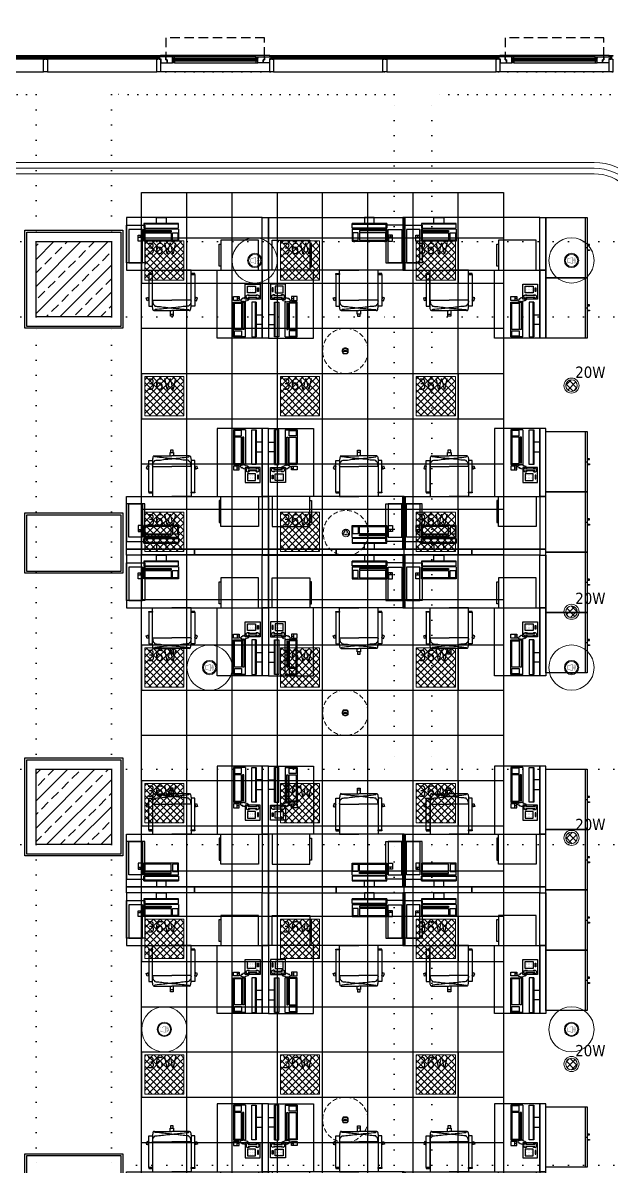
# Model space of a CAD drawing. Header units: centimetres. Extents: x 405564 to 502064, y 46284 to 60634.
# Drawn here: x 463832 to 464612, y 55606 to 57123 of the extents above; entities that cross this region are included whole.
import ezdxf
from ezdxf.enums import TextEntityAlignment as Align
from ezdxf.xclip import XClip

# ---------------------------------------------------------------- set-up
doc = ezdxf.new("R2010")
doc.units = ezdxf.units.CM
doc.header["$XCLIPFRAME"] = 0
for name, pattern in [('( Hidden )', [0.375, 0.25, -0.125]), ('ACAD_ISO07W100', [3, 0, -3]), ('DASHED', [19.05, 12.7, -6.35]), ('DOT', [0.25, 0, -0.25]), ('HIDDEN', [9.525, 6.35, -3.175])]:
    doc.linetypes.add(name, pattern=pattern)
doc.layers.get('0').update_dxf_attribs({"color": 8, "lineweight": 9})
for name, color, linetype, lineweight in [('---___EB_draft00_ALTYAPI_helikoptermania', 8, 'Continuous', 0), ('0-KRCN-AYDINLATMA-130426', 8, 'Continuous', 9), ('0-KRCN-MİMARİ-220526', 8, 'Continuous', 9)]:
    doc.layers.add(name, color=color, linetype=linetype, lineweight=lineweight)
for name, color, linetype in [('0-KRCN-ASMATAVAN-130426', 8, 'Continuous'), ('AS_DOS_TERAS_UST', 8, 'ACAD_ISO07W100'), ('AS_DUV_ALCIPAN_YANGINA-SUYA DAYANIMLI', 8, 'Continuous'), ('AS_GOR_UZAK2', 8, 'Continuous'), ('AS_PRFL_ALU', 8, 'Continuous'), ('AS_PRFL_CAM', 8, 'Continuous'), ('AS_TA_BETONARME', 5, 'Continuous'), ('AS_TA_TARAMA', 8, 'Continuous'), ('AS_TEFR_AKS', 8, 'Continuous'), ('AS_TEFR_MOB', 8, 'Continuous')]:
    doc.layers.add(name, color=color, linetype=linetype)
doc.styles.add('2', font='arial.ttf', dxfattribs={"width": 0.9, "height": 200})
doc.styles.add('TAHOMA', font='tahoma.ttf')
pattern_1 = [(225, (17560.68, -7819.299), (17.96051, -17.96051), []), (225, (17542.72, -7819.299), (17.96051, -17.96051), [12.7, -6.35])]

# ---------------------------------------------------------------- blocks, each defined once
blk = doc.blocks.new('ABB 6131-31-24-500')
at = {"layer": '0-KRCN-AYDINLATMA-130426'}
for p, q in [((-4, -1), (-4, 1)), ((3.2, 1), (-3.2, 1)), ((-3.2, -0.8), (-3.2, 0.8)), ((-1, 4), (1, 4)), ((-1, -0.9), (-1, 1)), ((-0.8, 3.2), (0.8, 3.2)), ((1, -0.9), (1, 1)), ((3.2, 0.8), (3.2, -0.8)), ((4, 1), (4, -1)), ((3.2, -0.9), (-3.2, -0.9)), ((1, -4), (-1, -4)), ((0.8, -3.2), (-0.8, -3.2))]:
    blk.add_line(p, q, dxfattribs=at)
at = {"layer": '0-KRCN-AYDINLATMA-130426', "linetype": 'HIDDEN'}
blk.add_circle((0, 0), 30, dxfattribs=at)
at = {"layer": '0-KRCN-AYDINLATMA-130426'}
for centre, radius in [((-0.5, 0), 0.089), ((0, 0), 0.16), ((0.5, 0), 0.089)]:
    blk.add_circle(centre, radius, dxfattribs=at)
for centre, radius, start, end in [((-1, 1), 3.01, 90, 180), ((-0.8, 0.8), 2.41, 90, 180), ((0.8, 0.8), 2.41, 0, 90), ((1, 1), 3.01, 0, 90), ((-1, -1), 3.01, 180, 270), ((-0.8, -0.8), 2.41, 180, 270), ((0.8, -0.8), 2.41, 270, 0), ((1, -1), 3.01, 270, 0)]:
    blk.add_arc(centre, radius, start, end, dxfattribs=at)
blk = doc.blocks.new('AST-OD-OD')
at = {"layer": '0-KRCN-AYDINLATMA-130426'}
for p, q in [((0.3, 5), (-4, -2.5)), ((4.6, -2.5), (0.3, 5)), ((4.6, -2.5), (-4, -2.5))]:
    blk.add_line(p, q, dxfattribs=at)
at = {"layer": '0-KRCN-AYDINLATMA-130426', "linetype": 'HIDDEN'}
blk.add_circle((0.3, 0), 30, dxfattribs=at)
at = {"layer": '0-KRCN-AYDINLATMA-130426'}
blk.add_circle((0.3, 0), 5, dxfattribs=at)
at = {"layer": '0-KRCN-AYDINLATMA-130426', "style": '2'}
blk.add_text('O', height=3.43, dxfattribs=at).set_placement((0.3, 0), align=Align.MIDDLE)
blk = doc.blocks.new('ASMA TAVA TİPİ HOPARLÖR')
at = {"layer": '0-KRCN-AYDINLATMA-130426', "const_width": 0.317}
blk.add_lwpolyline([(0.3, -4.4, 0.598176), (1.3, -3.9), (1.3, 3.9, 0.598176), (0.3, 4.4), (-2.7, 2.4, -0.147433), (-3, 2.3), (-5.1, 2.3, 0.414214), (-5.7, 1.7), (-5.7, -1.7, 0.414214), (-5.1, -2.3), (-3, -2.3, -0.147433), (-2.7, -2.4)], format="xyb", close=True, dxfattribs=at)
for points in [[(2.4, 1.3, -0.601398), (2.4, -1.3)], [(2.8, 2.5, -0.658812), (2.8, -2.5)], [(3.2, 3.7, -0.680488), (3.2, -3.7)]]:
    blk.add_lwpolyline(points, format="xyb", dxfattribs=at)
at = {"layer": '0-KRCN-AYDINLATMA-130426'}
blk.add_circle((0, 0), 30, dxfattribs=at)
at = {"layer": '0-KRCN-AYDINLATMA-130426', "ltscale": 0.1}
for radius in [9.5, 8.23]:
    blk.add_circle((0, 0), radius, dxfattribs=at)
blk = doc.blocks.new('36W 60x60 cm  SIVA ALTI LED ARMATÜR')
at = {"layer": '0-KRCN-AYDINLATMA-130426'}
h = blk.add_hatch(dxfattribs=at)
h.set_pattern_fill('ANSI37', color=256, scale=2)
h.paths.add_polyline_path([(-26, 26), (26, 26), (26, -26), (-26, -26)])
for points in [[(-30, 30), (30, 30), (30, -30), (-30, -30)], [(-26, 26), (26, 26), (26, -26), (-26, -26)]]:
    blk.add_lwpolyline(points, close=True, dxfattribs=at)
at = {"layer": '0-KRCN-AYDINLATMA-130426', "insert": (-23.5, 23.5), "char_height": 15, "attachment_point": 1, "style": 'TAHOMA'}
blk.add_mtext_dynamic_manual_height_columns('{\\fTahoma|b0|i0|c162|p34;36W}', width=52.946, gutter_width=1.25, heights=[0], dxfattribs=at)
blk = doc.blocks.new('20W SIVA ALTI LED DOWNLIGHT ARMATÜR')
at = {"layer": '0-KRCN-AYDINLATMA-130426'}
h = blk.add_hatch(dxfattribs=at)
h.set_pattern_fill('ANSI37', color=256, scale=2)
h.paths.add_polyline_path([(7.7, 0, 1), (-7.7, 0, 1)])
for radius in [10, 7.66]:
    blk.add_circle((0, 0), radius, dxfattribs=at)
at = {"layer": '0-KRCN-AYDINLATMA-130426', "insert": (5, 10), "char_height": 15, "attachment_point": 7, "style": 'TAHOMA'}
blk.add_mtext_dynamic_manual_height_columns('{\\fTahoma|b0|i0|c162|p34;20W}', width=15, gutter_width=12.5, heights=[0], dxfattribs=at)
blk = doc.blocks.new('G$C27E741DA')
at = {"layer": '0-KRCN-AYDINLATMA-130426'}
for points in [[(24905.7, 9803.5), (26525.7, 9803.5, -0.414214), (26600.7, 9728.5), (26600.7, 7818.5, -0.414214), (26525.7, 7743.5), (24905.7, 7743.5, -0.414214), (24830.7, 7818.5), (24830.7, 9728.5, -0.414214)], [(24905.7, 9796), (26525.7, 9796, -0.414214), (26593.2, 9728.5), (26593.2, 7818.5, -0.414214), (26525.7, 7751), (24905.7, 7751, -0.414214), (24838.2, 7818.5), (24838.2, 9728.5, -0.414214)], [(24905.7, 9788.5), (26525.7, 9788.5, -0.414214), (26585.7, 9728.5), (26585.7, 7818.5, -0.414214), (26525.7, 7758.5), (24905.7, 7758.5, -0.414214), (24845.7, 7818.5), (24845.7, 9728.5, -0.414214)]]:
    blk.add_lwpolyline(points, format="xyb", close=True, dxfattribs=at)
for name, p in [('36W 60x60 cm  SIVA ALTI LED ARMATÜR', (25955.7, 9673.5)), ('ASMA TAVA TİPİ HOPARLÖR', (26075.7, 9673.5)), ('36W 60x60 cm  SIVA ALTI LED ARMATÜR', (26135.7, 9673.5)), ('36W 60x60 cm  SIVA ALTI LED ARMATÜR', (26315.7, 9673.5)), ('ASMA TAVA TİPİ HOPARLÖR', (26495.7, 9673.5)), ('ABB 6131-31-24-500', (26195.7, 9553.5)), ('20W SIVA ALTI LED DOWNLIGHT ARMATÜR', (26495.7, 9507.5)), ('36W 60x60 cm  SIVA ALTI LED ARMATÜR', (25955.7, 9493.5)), ('36W 60x60 cm  SIVA ALTI LED ARMATÜR', (26135.7, 9493.5)), ('36W 60x60 cm  SIVA ALTI LED ARMATÜR', (26315.7, 9493.5)), ('36W 60x60 cm  SIVA ALTI LED ARMATÜR', (25955.7, 9313.5)), ('36W 60x60 cm  SIVA ALTI LED ARMATÜR', (26135.7, 9313.5)), ('36W 60x60 cm  SIVA ALTI LED ARMATÜR', (26315.7, 9313.5)), ('AST-OD-OD', (26196.2, 9311.9)), ('20W SIVA ALTI LED DOWNLIGHT ARMATÜR', (26495.7, 9207.5)), ('36W 60x60 cm  SIVA ALTI LED ARMATÜR', (25955.7, 9133.5)), ('ASMA TAVA TİPİ HOPARLÖR', (26015.7, 9133.5)), ('36W 60x60 cm  SIVA ALTI LED ARMATÜR', (26135.7, 9133.5)), ('36W 60x60 cm  SIVA ALTI LED ARMATÜR', (26315.7, 9133.5)), ('ASMA TAVA TİPİ HOPARLÖR', (26495.7, 9133.5)), ('ABB 6131-31-24-500', (26195.7, 9073.5)), ('36W 60x60 cm  SIVA ALTI LED ARMATÜR', (25955.7, 8953.5)), ('36W 60x60 cm  SIVA ALTI LED ARMATÜR', (26135.7, 8953.5)), ('36W 60x60 cm  SIVA ALTI LED ARMATÜR', (26315.7, 8953.5)), ('20W SIVA ALTI LED DOWNLIGHT ARMATÜR', (26495.7, 8907.5)), ('36W 60x60 cm  SIVA ALTI LED ARMATÜR', (25955.7, 8773.5)), ('36W 60x60 cm  SIVA ALTI LED ARMATÜR', (26135.7, 8773.5)), ('36W 60x60 cm  SIVA ALTI LED ARMATÜR', (26315.7, 8773.5)), ('ASMA TAVA TİPİ HOPARLÖR', (25955.7, 8653.5)), ('ASMA TAVA TİPİ HOPARLÖR', (26495.7, 8653.5)), ('20W SIVA ALTI LED DOWNLIGHT ARMATÜR', (26495.7, 8607.5)), ('36W 60x60 cm  SIVA ALTI LED ARMATÜR', (25955.7, 8593.5)), ('36W 60x60 cm  SIVA ALTI LED ARMATÜR', (26135.7, 8593.5)), ('36W 60x60 cm  SIVA ALTI LED ARMATÜR', (26315.7, 8593.5)), ('ABB 6131-31-24-500', (26195.7, 8533.5))]:
    blk.add_blockref(name, p, dxfattribs=at)
blk = doc.blocks.new('SNDLY')
at = {"color": 0, "linetype": 'ByBlock', "ltscale": 25}
for points in [[(32, 58.1), (32, 61.1), (35.7, 61.1), (35.7, 58.1)], [(10.2, 53.6), (33.8, 53.6)], [(36.2, 53.6), (36.2, 58.1), (31.4, 58.1), (31.4, 53.6)], [(57.5, 53.6), (33.8, 53.6)], [(3.3, 39.7), (1.1, 40.4), (-0.1, 36.8), (3.3, 35.7)], [(3.1, 39.7), (2, 36.1)], [(3.3, 39.5), (2.1, 36.1)], [(8.3, 40.4), (8.3, 0), (33.8, 0)], [(8.3, 39.8), (33.8, 39.8)], [(59.4, 40.4), (59.4, 0), (33.8, 0)], [(59.4, 39.8), (33.8, 39.8)], [(64.4, 39.7), (66.6, 40.4), (67.8, 36.8), (64.4, 35.7)], [(64.4, 39.5), (65.5, 36.1)], [(64.5, 39.7), (65.7, 36.1)], [(3.3, 5.5), (3.3, 4.5), (8.2, 4.5), (8.2, 5.5)], [(64.4, 5.5), (64.4, 4.5), (59.5, 4.5), (59.5, 5.5)]]:
    blk.add_lwpolyline(points, dxfattribs=at)
for points in [[(8.2, 5.5), (3.3, 5.5), (3.3, 47.5), (8.2, 47.5)], [(59.5, 5.5), (64.4, 5.5), (64.4, 47.5), (59.5, 47.5)]]:
    blk.add_lwpolyline(points, close=True, dxfattribs=at)
for points in [[(33.8, 50.1, -0.048176), (32.1, 50.1, -0.000623), (29.6, 50.4, -0.003131), (22.9, 51.1, 0.007334), (11.9, 52.3, -0.309457), (11, 53, 0.002444), (10.9, 53.4, 0.476314), (10.7, 53.5, 0.375136), (9.5, 53.3, 0.082453), (9.2, 52.7, 0.046929), (8.7, 51.2, 0.002381), (8.4, 49.6, 0.007794), (8.3, 48.5), (8.3, 40.4, -0.011445), (8.8, 43.4, -0.082784), (9.6, 45.4, -0.150147), (10.8, 46.4, 0.242317), (10.9, 46.6, -0.036292), (11, 46.9, -0.114957), (11.3, 47.4, -0.16132), (11.9, 47.7, -0.020506), (14.4, 47.9, 0.024793), (22.9, 48.8, -0.030903), (33.8, 49.8, -1.030607)], [(33.8, 50.1, 0.048176), (35.6, 50.1, 0.000623), (38.1, 50.4, 0.003131), (44.8, 51.1, -0.007334), (55.8, 52.3, 0.309457), (56.7, 53, -0.002444), (56.8, 53.4, -0.476314), (57, 53.5, -0.375136), (58.2, 53.3, -0.082453), (58.5, 52.7, -0.046929), (59, 51.2, -0.002381), (59.3, 49.6, -0.007794), (59.4, 48.5), (59.4, 40.4, 0.011445), (58.9, 43.4, 0.082784), (58.1, 45.4, 0.150147), (56.9, 46.4, -0.242317), (56.8, 46.6, 0.036292), (56.7, 46.9, 0.114957), (56.4, 47.4, 0.16132), (55.8, 47.7, 0.020506), (53.3, 47.9, -0.024793), (44.8, 48.8, 0.030903), (33.8, 49.8, 1.030607)]]:
    blk.add_lwpolyline(points, format="xyb", dxfattribs=at)
blk = doc.blocks.new('ÇM180160')
at = {"color": 251, "linetype": 'ByBlock', "ltscale": 25, "true_color": 0x636466}
for p, q in [((-22.4, 158.5), (-38.4, 158.5)), ((-38.4, 158.5), (-38.4, 112.5)), ((-36.9, 157.5), (-36.9, 150.5)), ((-27.4, 157.5), (-36.9, 157.5)), ((-27.4, 150.5), (-27.4, 157.5)), ((-22.4, 158.5), (-22.4, 112.5)), ((-14, 158.5), (-8, 158.5)), ((-14, 112.5), (-14, 158.5)), ((-8.9, 158.5), (-8.9, 112.5)), ((-8, 112.5), (-8, 158.5)), ((-8, 158.5), (-8, 112.5)), ((-36.9, 150.5), (-27.4, 150.5)), ((-27.4, 148.5), (-36.9, 148.5)), ((-36.9, 148.5), (-36.9, 113.5)), ((-27.4, 113.5), (-27.4, 148.5)), ((-24.4, 148.5), (-26.4, 148.5)), ((-26.4, 148.5), (-26.4, 113.5)), ((-24.4, 113.5), (-24.4, 148.5)), ((-38.4, 112.5), (-22.4, 112.5)), ((-36.9, 113.5), (-27.4, 113.5)), ((-33.2, 105), (-33.2, 110)), ((-30.6, 107.4), (-33.2, 107.4)), ((-28.7, 108.9), (-29.2, 110.4)), ((-28, 110.1), (-28.5, 111.5)), ((-27.5, 107.6), (-28, 109.1)), ((-27, 110.6), (-27.5, 112)), ((-26.5, 107.2), (-27, 108.6)), ((-26.1, 111.1), (-26.5, 112.5)), ((-25.6, 106.7), (-26.1, 108.1)), ((-25.1, 111.1), (-25.6, 112.5)), ((-24.6, 106.2), (-25.1, 107.6)), ((-24.1, 111.1), (-24.6, 112.5)), ((-21.3, 105.8), (-24.1, 106.7)), ((-23.1, 111.1), (-23.6, 112.5)), ((-22.2, 110.6), (-22.6, 112)), ((-21.2, 110.1), (-21.7, 111.5)), ((-20.2, 109.6), (-20.7, 111.1)), ((-19.2, 109.1), (-19.7, 110.6)), ((-18.3, 108.6), (-18.7, 110.1)), ((-8, 112.5), (-14, 112.5)), ((-6.8, 106.1), (-18.9, 106.1)), ((-6.8, 103.7), (-18.9, 103.7)), ((-17.7, 97.8), (-17.7, 97.8)), ((-17.7, 95.5), (-17.7, 95.5)), ((-17.7, 93.3), (-17.7, 93.3)), ((-15.5, 97.8), (-15.5, 97.8)), ((-15.5, 95.5), (-15.5, 95.5)), ((-15.5, 93.3), (-15.5, 93.3)), ((-13.2, 97.8), (-13.2, 97.8)), ((-13.2, 95.5), (-13.2, 95.5)), ((-13.2, 93.3), (-13.2, 93.3)), ((-10.9, 97.8), (-10.9, 97.8)), ((-10.9, 95.5), (-10.9, 95.5)), ((-10.9, 93.3), (-10.9, 93.3)), ((-157, 31.5), (-157, 15.5)), ((-111, 31.5), (-157, 31.5)), ((-111, 15.5), (-111, 31.5)), ((-164.5, 26.2), (-159.5, 26.2)), ((-162.1, 23.6), (-162.1, 26.2)), ((-111, 15.5), (-157, 15.5)), ((-156, 30), (-156, 20.5)), ((-121, 30), (-156, 30)), ((-156, 20.5), (-121, 20.5)), ((-121, 19.5), (-156, 19.5)), ((-156, 17.5), (-121, 17.5)), ((-121, 20.5), (-121, 30)), ((-121, 17.5), (-121, 19.5)), ((-112, 30), (-119, 30)), ((-119, 30), (-119, 20.5)), ((-119, 20.5), (-112, 20.5)), ((-112, 20.5), (-112, 30)), ((-157, 8), (-157, 14)), ((-157, 14), (-111, 14)), ((-111, 8.9), (-157, 8.9)), ((-157, 8), (-111, 8)), ((-111, 8), (-157, 8)), ((-111, 14), (-111, 8))]:
    blk.add_line(p, q, dxfattribs=at)
at = {"color": 0, "linetype": 'ByBlock', "ltscale": 25}
for points in [[(-60, 70), (0, 70), (0, 160), (-60, 160)], [(-180, 70), (0, 70), (0, 0), (-180, 0)]]:
    blk.add_lwpolyline(points, close=True, dxfattribs=at)
at = {"color": 251, "linetype": 'ByBlock', "ltscale": 25, "true_color": 0x636466}
for points in [[(-8, 129), (0, 129), (0, 142), (-8, 142)], [(-38.4, 110), (-38.4, 105), (-30.6, 105), (-30.6, 110)], [(-2.9, 108.4), (-22.7, 108.4), (-22.7, 88.4), (-2.9, 88.4)], [(-9, 100.1), (-19.6, 100.1), (-19.6, 91), (-9, 91)], [(-5.2, 98.2), (-6.3, 98.2), (-6.3, 93.3), (-5.2, 93.3)], [(-159.5, 31.5), (-164.5, 31.5), (-164.5, 23.6), (-159.5, 23.6)], [(-140.5, 8), (-140.5, 0), (-127.5, 0), (-127.5, 8)]]:
    blk.add_lwpolyline(points, close=True, dxfattribs=at)
at = {"linetype": 'HIDDEN', "ltscale": 25}
for points in [[(-55, 64.6), (-57.1, 64.6), (-57.1, 35.4), (-55, 35.4)], [(-55, 70), (-5, 70), (-5, 30), (-55, 30), (-55, 70)]]:
    blk.add_lwpolyline(points, dxfattribs=at)
blk.add_lwpolyline([(-156, 60), (-180, 60), (-180, 10), (-156, 10)], close=True, dxfattribs=at)
at = {"color": 251, "linetype": 'HIDDEN', "ltscale": 25, "true_color": 0x636466}
blk.add_lwpolyline([(-177, 60), (-159, 60), (-159, 16), (-177, 16)], close=True, dxfattribs=at)
at = {"color": 251, "linetype": 'ByBlock', "ltscale": 25, "true_color": 0x636466}
for centre, start, end in [((-18.9, 104.9), 28.4915, 331.5085), ((-6.8, 104.9), 208.4915, 151.5085)]:
    blk.add_arc(centre, 2.55, start, end, dxfattribs=at)
at = {"color": 0, "linetype": 'ByBlock', "ltscale": 25, "xscale": -1}
blk.add_blockref('SNDLY', (-86.2, 70), dxfattribs=at)
blk = doc.blocks.new('*U359')
for points in [[(178.5, 0), (178.5, 70), (181.5, 70), (181.5, 0)], [(178.5, -8), (178.5, -78), (181.5, -78), (181.5, -8)]]:
    blk.add_lwpolyline(points, close=True)
at = {"layer": 'AS_TEFR_AKS'}
for points in [[(-8, 70), (0, 70), (0, 160), (-8, 160)], [(360, 70), (368, 70), (368, 160), (360, 160)], [(-8, 0), (0, 0), (0, 70), (-8, 70)], [(360, 0), (368, 0), (368, 70), (360, 70)], [(-98, -8), (-188, -8), (-188, 0), (-98, 0)], [(-8, -8), (-98, -8), (-98, 0), (-8, 0)], [(0, 0), (-8, 0), (-8, -8), (0, -8)], [(0, -8), (90, -8), (90, 0), (0, 0)], [(90, -8), (180, -8), (180, 0), (90, 0)], [(270, -8), (180, -8), (180, 0), (270, 0)], [(360, -8), (270, -8), (270, 0), (360, 0)], [(368, 0), (360, 0), (360, -8), (368, -8)], [(-8, -8), (0, -8), (0, -78), (-8, -78)], [(360, -8), (368, -8), (368, -78), (360, -78)], [(-8, -78), (0, -78), (0, -168), (-8, -168)], [(360, -78), (368, -78), (368, -168), (360, -168)]]:
    blk.add_lwpolyline(points, close=True, dxfattribs=at)
for p in [(-8, 0), (360, 0)]:
    blk.add_blockref('ÇM180160', p)
at = {"xscale": -1}
blk.add_blockref('ÇM180160', (0, 0), dxfattribs=at)
at = {"xscale": -1, "rotation": 180}
for p in [(-8, -8), (360, -8)]:
    blk.add_blockref('ÇM180160', p, dxfattribs=at)
at = {"rotation": 180}
blk.add_blockref('ÇM180160', (0, -8), dxfattribs=at)
blk = doc.blocks.new('*U363')
blk.add_lwpolyline([(178.5, 0), (178.5, 70), (181.5, 70), (181.5, 0)], close=True)
at = {"layer": 'AS_TEFR_AKS'}
for points in [[(-8, 70), (0, 70), (0, 160), (-8, 160)], [(360, 70), (368, 70), (368, 160), (360, 160)], [(-8, 0), (0, 0), (0, 70), (-8, 70)], [(360, 0), (368, 0), (368, 70), (360, 70)]]:
    blk.add_lwpolyline(points, close=True, dxfattribs=at)
for p in [(-8, 0), (360, 0)]:
    blk.add_blockref('ÇM180160', p)
at = {"xscale": -1}
blk.add_blockref('ÇM180160', (0, 0), dxfattribs=at)
blk = doc.blocks.new('AS_OFİS DOLAP')
at = {"color": 0}
for points in [[(40, 0), (40, -55), (-40, -55), (-40, 0)], [(3, -55), (3, -58), (4, -58), (4, -55)]]:
    blk.add_lwpolyline(points, close=True, dxfattribs=at)
for points in [[(40, -52), (-40, -52)], [(-3, -55), (-3, -58), (-4, -58), (-4, -55)], [(0, -52), (0, -55)]]:
    blk.add_lwpolyline(points, dxfattribs=at)
blk = doc.blocks.new('A$C6A10300A')
at = {"layer": 'AS_TA_TARAMA'}
h = blk.add_hatch(dxfattribs=at)
h.set_pattern_fill('ANSI33', color=256, scale=4, angle=180)
h.set_pattern_definition(pattern_1)
h.paths.add_polyline_path([(25785.68, -3801.45), (25885.68, -3801.45), (25885.68, -3901.45), (25785.68, -3901.45)])
h = blk.add_hatch(dxfattribs=at)
h.set_pattern_fill('ANSI33', color=256, scale=4, angle=180)
h.set_pattern_definition(pattern_1)
h.paths.add_polyline_path([(25785.68, -4501.45), (25885.68, -4501.45), (25885.68, -4601.45), (25785.68, -4601.45)])
at = {"layer": 'AS_DOS_TERAS_UST', "linetype": 'DOT', "ltscale": 80}
for p, q in [((25785.68, -3606.45), (25785.68, -3801.45)), ((25885.68, -3606.45), (25885.68, -3801.45)), ((26260.68, -3801.45), (26260.68, -3606.45)), ((26310.68, -3801.45), (26310.68, -3606.45)), ((25785.68, -3801.45), (25410.68, -3801.45)), ((25885.68, -3801.45), (26260.68, -3801.45)), ((26310.68, -3801.45), (26685.68, -3801.45)), ((25785.68, -3901.45), (25410.68, -3901.45)), ((25785.68, -4501.45), (25785.68, -3901.45)), ((25885.68, -3901.45), (26260.68, -3901.45)), ((25885.68, -4501.45), (25885.68, -3901.45)), ((26260.68, -3901.45), (26260.68, -4501.45)), ((26310.68, -3901.45), (26310.68, -4501.45)), ((26310.68, -3901.45), (26685.68, -3901.45)), ((25785.68, -4501.45), (25410.68, -4501.45)), ((25885.68, -4501.45), (26260.68, -4501.45)), ((26310.68, -4501.45), (26685.68, -4501.45)), ((25785.68, -4601.45), (25410.68, -4601.45)), ((25785.68, -4601.45), (25785.68, -5026.45)), ((25885.68, -4601.45), (26260.68, -4601.45)), ((25885.68, -4601.45), (25885.68, -5026.45)), ((26260.68, -5026.45), (26260.68, -4601.45)), ((26310.68, -4601.45), (26685.68, -4601.45)), ((26310.68, -5026.45), (26310.68, -4601.45)), ((25410.68, -5026.45), (25785.68, -5026.45)), ((26260.68, -5026.45), (25885.68, -5026.45)), ((26310.68, -5026.45), (26685.68, -5026.45))]:
    blk.add_line(p, q, dxfattribs=at)
at = {"layer": 'AS_DOS_TERAS_UST', "linetype": 'DOT', "ltscale": 50}
for points in [[(27685.68, -4601.45), (27910.68, -4601.45), (27910.68, -3576.45), (23985.68, -3576.45), (23985.68, -3801.45)], [(25785.68, -3606.45), (25410.68, -3606.45)], [(26260.68, -3606.45), (25885.68, -3606.45)], [(26685.68, -3606.45), (26310.68, -3606.45)]]:
    blk.add_lwpolyline(points, dxfattribs=at)
at = {"layer": 'AS_DUV_ALCIPAN_YANGINA-SUYA DAYANIMLI'}
for points in [[(25770.68, -3786.45), (25900.68, -3786.45), (25900.68, -3916.45), (25770.68, -3916.45)], [(25773.18, -3788.95), (25898.18, -3788.95), (25898.18, -3913.95), (25773.18, -3913.95)], [(25770.68, -4241.45), (25770.68, -4161.45), (25900.68, -4161.45), (25900.68, -4241.45)], [(25773.18, -4238.95), (25773.18, -4163.95), (25898.18, -4163.95), (25898.18, -4238.95)], [(25770.68, -4486.45), (25900.68, -4486.45), (25900.68, -4616.45), (25770.68, -4616.45)], [(25773.18, -4488.95), (25898.18, -4488.95), (25898.18, -4613.95), (25773.18, -4613.95)], [(25770.68, -5091.45), (25770.68, -5011.45), (25900.68, -5011.45), (25900.68, -5091.45)], [(25773.18, -5088.95), (25773.18, -5013.95), (25898.18, -5013.95), (25898.18, -5088.95)]]:
    blk.add_lwpolyline(points, close=True, dxfattribs=at)
at = {"layer": 'AS_GOR_UZAK2', "linetype": '( Hidden )', "ltscale": 50}
for points in [[(26088.68, -3556.15), (26088.68, -3531.15), (25957.68, -3531.15), (25957.68, -3556.15)], [(26538.68, -3556.15), (26538.68, -3531.15), (26407.68, -3531.15), (26407.68, -3556.15)]]:
    blk.add_lwpolyline(points, dxfattribs=at)
at = {"layer": 'AS_GOR_UZAK2'}
for points in [[(25650.68, -3554.45), (25795.68, -3554.45)], [(25795.68, -3559.45), (25650.68, -3559.45)], [(25800.68, -3554.45), (25945.68, -3554.45)], [(25945.68, -3559.45), (25800.68, -3559.45)], [(26095.68, -3554.45), (25950.68, -3554.45)], [(26100.68, -3554.45), (26245.68, -3554.45)], [(26245.68, -3559.45), (26100.68, -3559.45)], [(26250.68, -3554.45), (26395.68, -3554.45)], [(26395.68, -3559.45), (26250.68, -3559.45)], [(26545.68, -3554.45), (26400.68, -3554.45)], [(25650.68, -3576.45), (25795.68, -3576.45)], [(25800.68, -3576.45), (25945.68, -3576.45)], [(26095.68, -3576.45), (25950.68, -3576.45)], [(26100.68, -3576.45), (26245.68, -3576.45)], [(26250.68, -3576.45), (26395.68, -3576.45)], [(26545.68, -3576.45), (26400.68, -3576.45)]]:
    blk.add_lwpolyline(points, dxfattribs=at)
at = {"layer": 'AS_PRFL_ALU'}
for points in [[(25798.68, -3559.45), (25800.68, -3559.45), (25800.68, -3576.45), (25795.68, -3576.45), (25795.68, -3559.45), (25797.68, -3559.45), (25797.68, -3555.65), (25795.68, -3555.65), (25795.68, -3554.45), (25800.68, -3554.45), (25800.68, -3555.65), (25798.68, -3555.65)], [(25796.98, -3556.75), (25796.98, -3558.35), (25796.08, -3558.35), (25796.08, -3556.75)], [(25799.38, -3556.75), (25799.38, -3558.35), (25800.28, -3558.35), (25800.28, -3556.75)], [(25948.68, -3559.45), (25950.68, -3559.45), (25950.68, -3576.45), (25945.68, -3576.45), (25945.68, -3559.45), (25947.68, -3559.45), (25947.68, -3555.65), (25945.68, -3555.65), (25945.68, -3554.45), (25950.68, -3554.45), (25950.68, -3555.65), (25948.68, -3555.65)], [(25946.98, -3556.75), (25946.98, -3558.35), (25946.08, -3558.35), (25946.08, -3556.75)], [(25957.68, -3556.15), (25957.68, -3560.15), (25959.68, -3560.15), (25959.68, -3564.15), (25966.68, -3564.15), (25966.68, -3556.15)], [(25966.68, -3556.15), (25966.68, -3558.25), (25969.18, -3558.25), (25969.18, -3556.15)], [(25966.68, -3564.15), (25966.68, -3562.05), (25969.18, -3562.05), (25969.18, -3564.15)], [(25967.18, -3560.95), (25967.18, -3559.35), (25968.78, -3559.35), (25968.78, -3560.95)], [(26079.68, -3556.15), (26079.68, -3558.25), (26077.18, -3558.25), (26077.18, -3556.15)], [(26079.68, -3564.15), (26079.68, -3562.05), (26077.18, -3562.05), (26077.18, -3564.15)], [(26079.18, -3560.95), (26079.18, -3559.35), (26077.58, -3559.35), (26077.58, -3560.95)], [(26088.68, -3556.15), (26088.68, -3560.15), (26086.68, -3560.15), (26086.68, -3564.15), (26079.68, -3564.15), (26079.68, -3556.15)], [(26097.18, -3556.15), (26097.18, -3558.95), (26095.18, -3558.95), (26095.18, -3564.15), (26086.68, -3564.15), (26086.68, -3560.15), (26088.68, -3560.15), (26088.68, -3556.15)], [(26098.68, -3559.45), (26100.68, -3559.45), (26100.68, -3576.45), (26095.68, -3576.45), (26095.68, -3559.45), (26097.68, -3559.45), (26097.68, -3555.65), (26095.68, -3555.65), (26095.68, -3554.45), (26100.68, -3554.45), (26100.68, -3555.65), (26098.68, -3555.65)], [(26099.38, -3556.75), (26099.38, -3558.35), (26100.28, -3558.35), (26100.28, -3556.75)], [(26248.68, -3559.45), (26250.68, -3559.45), (26250.68, -3576.45), (26245.68, -3576.45), (26245.68, -3559.45), (26247.68, -3559.45), (26247.68, -3555.65), (26245.68, -3555.65), (26245.68, -3554.45), (26250.68, -3554.45), (26250.68, -3555.65), (26248.68, -3555.65)], [(26246.98, -3556.75), (26246.98, -3558.35), (26246.08, -3558.35), (26246.08, -3556.75)], [(26249.38, -3556.75), (26249.38, -3558.35), (26250.28, -3558.35), (26250.28, -3556.75)], [(26398.68, -3559.45), (26400.68, -3559.45), (26400.68, -3576.45), (26395.68, -3576.45), (26395.68, -3559.45), (26397.68, -3559.45), (26397.68, -3555.65), (26395.68, -3555.65), (26395.68, -3554.45), (26400.68, -3554.45), (26400.68, -3555.65), (26398.68, -3555.65)], [(26396.98, -3556.75), (26396.98, -3558.35), (26396.08, -3558.35), (26396.08, -3556.75)], [(26407.68, -3556.15), (26407.68, -3560.15), (26409.68, -3560.15), (26409.68, -3564.15), (26416.68, -3564.15), (26416.68, -3556.15)], [(26416.68, -3556.15), (26416.68, -3558.25), (26419.18, -3558.25), (26419.18, -3556.15)], [(26416.68, -3564.15), (26416.68, -3562.05), (26419.18, -3562.05), (26419.18, -3564.15)], [(26417.18, -3560.95), (26417.18, -3559.35), (26418.78, -3559.35), (26418.78, -3560.95)], [(26529.68, -3556.15), (26529.68, -3558.25), (26527.18, -3558.25), (26527.18, -3556.15)], [(26529.68, -3564.15), (26529.68, -3562.05), (26527.18, -3562.05), (26527.18, -3564.15)], [(26529.18, -3560.95), (26529.18, -3559.35), (26527.58, -3559.35), (26527.58, -3560.95)], [(26538.68, -3556.15), (26538.68, -3560.15), (26536.68, -3560.15), (26536.68, -3564.15), (26529.68, -3564.15), (26529.68, -3556.15)], [(26547.18, -3556.15), (26547.18, -3558.95), (26545.18, -3558.95), (26545.18, -3564.15), (26536.68, -3564.15), (26536.68, -3560.15), (26538.68, -3560.15), (26538.68, -3556.15)], [(26548.68, -3559.45), (26550.68, -3559.45), (26550.68, -3576.45), (26545.68, -3576.45), (26545.68, -3559.45), (26547.68, -3559.45), (26547.68, -3555.65), (26545.68, -3555.65), (26545.68, -3554.45), (26550.68, -3554.45), (26550.68, -3555.65), (26548.68, -3555.65)]]:
    blk.add_lwpolyline(points, close=True, dxfattribs=at)
for points in [[(25950.68, -3556.15), (25949.18, -3556.15), (25949.18, -3558.95), (25951.18, -3558.95), (25951.18, -3564.15), (25959.68, -3564.15), (25959.68, -3560.15), (25957.68, -3560.15), (25957.68, -3556.15), (25950.68, -3556.15)], [(26077.18, -3556.15), (25969.18, -3556.15)], [(25969.18, -3558.25), (26077.18, -3558.25)], [(26077.18, -3562.05), (25969.18, -3562.05)], [(26400.68, -3556.15), (26399.18, -3556.15), (26399.18, -3558.95), (26401.18, -3558.95), (26401.18, -3564.15), (26409.68, -3564.15), (26409.68, -3560.15), (26407.68, -3560.15), (26407.68, -3556.15), (26400.68, -3556.15)], [(26527.18, -3556.15), (26419.18, -3556.15)], [(26419.18, -3558.25), (26527.18, -3558.25)], [(26527.18, -3562.05), (26419.18, -3562.05)], [(25969.18, -3564.15), (26077.18, -3564.15)], [(26419.18, -3564.15), (26527.18, -3564.15)]]:
    blk.add_lwpolyline(points, dxfattribs=at)
at = {"layer": 'AS_PRFL_CAM'}
for points in [[(25796.98, -3556.15), (25649.38, -3556.15), (25649.38, -3556.75), (25796.98, -3556.75)], [(25796.98, -3558.35), (25649.38, -3558.35), (25649.38, -3558.95), (25796.98, -3558.95)], [(25946.98, -3556.15), (25799.38, -3556.15), (25799.38, -3556.75), (25946.98, -3556.75)], [(25946.98, -3558.35), (25799.38, -3558.35), (25799.38, -3558.95), (25946.98, -3558.95)], [(25967.18, -3559.35), (25967.18, -3558.75), (26079.18, -3558.75), (26079.18, -3559.35)], [(25967.18, -3561.55), (25967.18, -3560.95), (26079.18, -3560.95), (26079.18, -3561.55)], [(26246.98, -3556.15), (26099.38, -3556.15), (26099.38, -3556.75), (26246.98, -3556.75)], [(26246.98, -3558.35), (26099.38, -3558.35), (26099.38, -3558.95), (26246.98, -3558.95)], [(26396.98, -3556.15), (26249.38, -3556.15), (26249.38, -3556.75), (26396.98, -3556.75)], [(26396.98, -3558.35), (26249.38, -3558.35), (26249.38, -3558.95), (26396.98, -3558.95)], [(26417.18, -3559.35), (26417.18, -3558.75), (26529.18, -3558.75), (26529.18, -3559.35)], [(26417.18, -3561.55), (26417.18, -3560.95), (26529.18, -3560.95), (26529.18, -3561.55)]]:
    blk.add_lwpolyline(points, close=True, dxfattribs=at)
at = {"layer": 'AS_TA_BETONARME'}
for points in [[(25785.68, -3801.45), (25885.68, -3801.45), (25885.68, -3901.45), (25785.68, -3901.45)], [(25785.68, -4501.45), (25885.68, -4501.45), (25885.68, -4601.45), (25785.68, -4601.45)]]:
    blk.add_lwpolyline(points, close=True, dxfattribs=at)
at = {"layer": 'AS_TEFR_MOB', "xscale": -1, "rotation": 180}
blk.add_blockref('*U363', (26093.68, -3769.45), dxfattribs=at)
at = {"layer": 'AS_TEFR_MOB', "rotation": 90.00000000000001}
for p in [(26461.68, -3809.45), (26461.68, -3889.45), (26461.68, -4093.45), (26461.68, -4173.45), (26461.68, -4253.45), (26461.68, -4333.45), (26461.68, -4541.45), (26461.68, -4621.45), (26461.68, -4701.45), (26461.68, -4781.45), (26461.68, -4989.45)]:
    blk.add_blockref('AS_OFİS DOLAP', p, dxfattribs=at)
at = {"layer": 'AS_TEFR_MOB'}
for p in [(26093.68, -4209.45), (26093.68, -4657.45), (26093.68, -5105.45)]:
    blk.add_blockref('*U359', p, dxfattribs=at)
blk = doc.blocks.new('OPK-site-surrounding-R01')
at = {"layer": '---___EB_draft00_ALTYAPI_helikoptermania', "linetype": 'DASHED', "ltscale": 10}
blk.add_lwpolyline([(-21668.1, -4404.9), (1451.4, 6572.4)], dxfattribs=at)
blk = doc.blocks.new('A$C6A10306C')
ref = blk.add_blockref('OPK-site-surrounding-R01', (5135.68, -3851.45))
XClip(ref).set_block_clipping_path([(-5135.679684336, -9648.5463532069), (26364.320315664, 3851.4536467931)])

msp = doc.modelspace()

# ---------------------------------------------------------------- linework, layer by layer
at = {"layer": '0-KRCN-ASMATAVAN-130426'}
for p, q in [((463989.7, 56897.6), (464469.7, 56897.6)), ((463989.7, 54917.6), (463989.7, 56897.6)), ((463989.7, 56897.6), (464469.7, 56897.6)), ((463989.7, 54917.6), (463989.7, 56897.6)), ((464049.7, 54917.6), (464049.7, 56897.6)), ((464109.7, 54917.6), (464109.7, 56897.6)), ((464169.7, 54917.6), (464169.7, 56897.6)), ((464229.7, 54917.6), (464229.7, 56897.6)), ((464289.7, 54917.6), (464289.7, 56897.6)), ((464349.7, 54917.6), (464349.7, 56897.6)), ((464409.7, 54917.6), (464409.7, 56897.6)), ((464469.7, 56897.6), (464469.7, 54917.6)), ((464469.7, 56897.6), (464469.7, 54917.6)), ((463989.7, 56837.6), (464469.7, 56837.6)), ((463989.7, 56777.6), (464469.7, 56777.6)), ((463989.7, 56717.6), (464469.7, 56717.6)), ((463989.7, 56657.6), (464469.7, 56657.6)), ((463989.7, 56597.6), (464469.7, 56597.6)), ((463989.7, 56537.6), (464469.7, 56537.6)), ((463989.7, 56477.6), (464469.7, 56477.6)), ((463989.7, 56417.6), (464469.7, 56417.6)), ((463989.7, 56357.6), (464469.7, 56357.6)), ((463989.7, 56297.6), (464469.7, 56297.6)), ((463989.7, 56237.6), (464469.7, 56237.6)), ((463989.7, 56177.6), (464469.7, 56177.6)), ((463989.7, 56117.6), (464469.7, 56117.6)), ((463989.7, 56057.6), (464469.7, 56057.6)), ((463989.7, 55997.6), (464469.7, 55997.6)), ((463989.7, 55937.6), (464469.7, 55937.6)), ((463989.7, 55877.6), (464469.7, 55877.6)), ((463989.7, 55817.6), (464469.7, 55817.6)), ((463989.7, 55757.6), (464469.7, 55757.6)), ((463989.7, 55697.6), (464469.7, 55697.6)), ((463989.7, 55637.6), (464469.7, 55637.6))]:
    msp.add_line(p, q, dxfattribs=at)

# ---------------------------------------------------------------- block references
at = {"layer": '0-KRCN-AYDINLATMA-130426'}
msp.add_blockref('G$C27E741DA', (438064.1, 47134), dxfattribs=at)

# ---------------------------------------------------------------- next in the draw order: block references
at = {"layer": '0-KRCN-MİMARİ-220526'}
msp.add_blockref('A$C6A10300A', (438064.1, 60634), dxfattribs=at)

# ---------------------------------------------------------------- next in the draw order: block references
msp.add_blockref('A$C6A10306C', (470564.1, 60634), dxfattribs=at)

doc.saveas('drawing.dxf')
